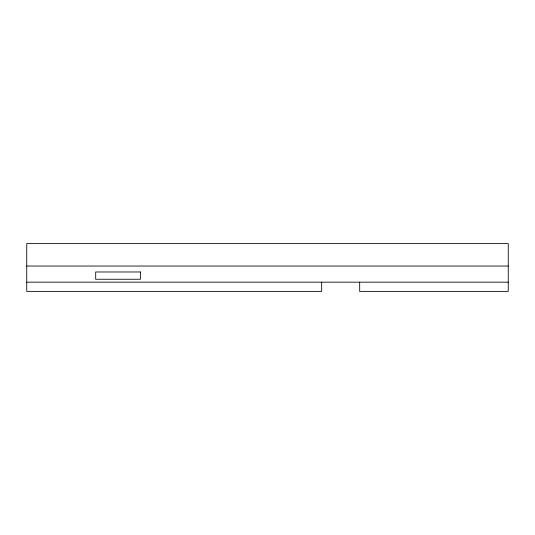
<?xml version="1.0" encoding="UTF-8"?>
<svg xmlns="http://www.w3.org/2000/svg" width="535" height="535" viewBox="0 0 535 535"><rect width="100%" height="100%" fill="white"/><g stroke="black" fill="none" stroke-linecap="round" stroke-linejoin="round"><path stroke-width="0.8" d="M26.75 266.042L508.25 266.042M26.75 282.166L508.25 282.166M359.687 282.166L359.687 291.381L508.25 291.381L508.25 243.619L26.75 243.619L26.75 291.381L321.669 291.381L321.669 282.166M140.444 271.974L95.691 271.974L95.691 279.257L140.444 279.257L140.444 271.974"/></g></svg>
